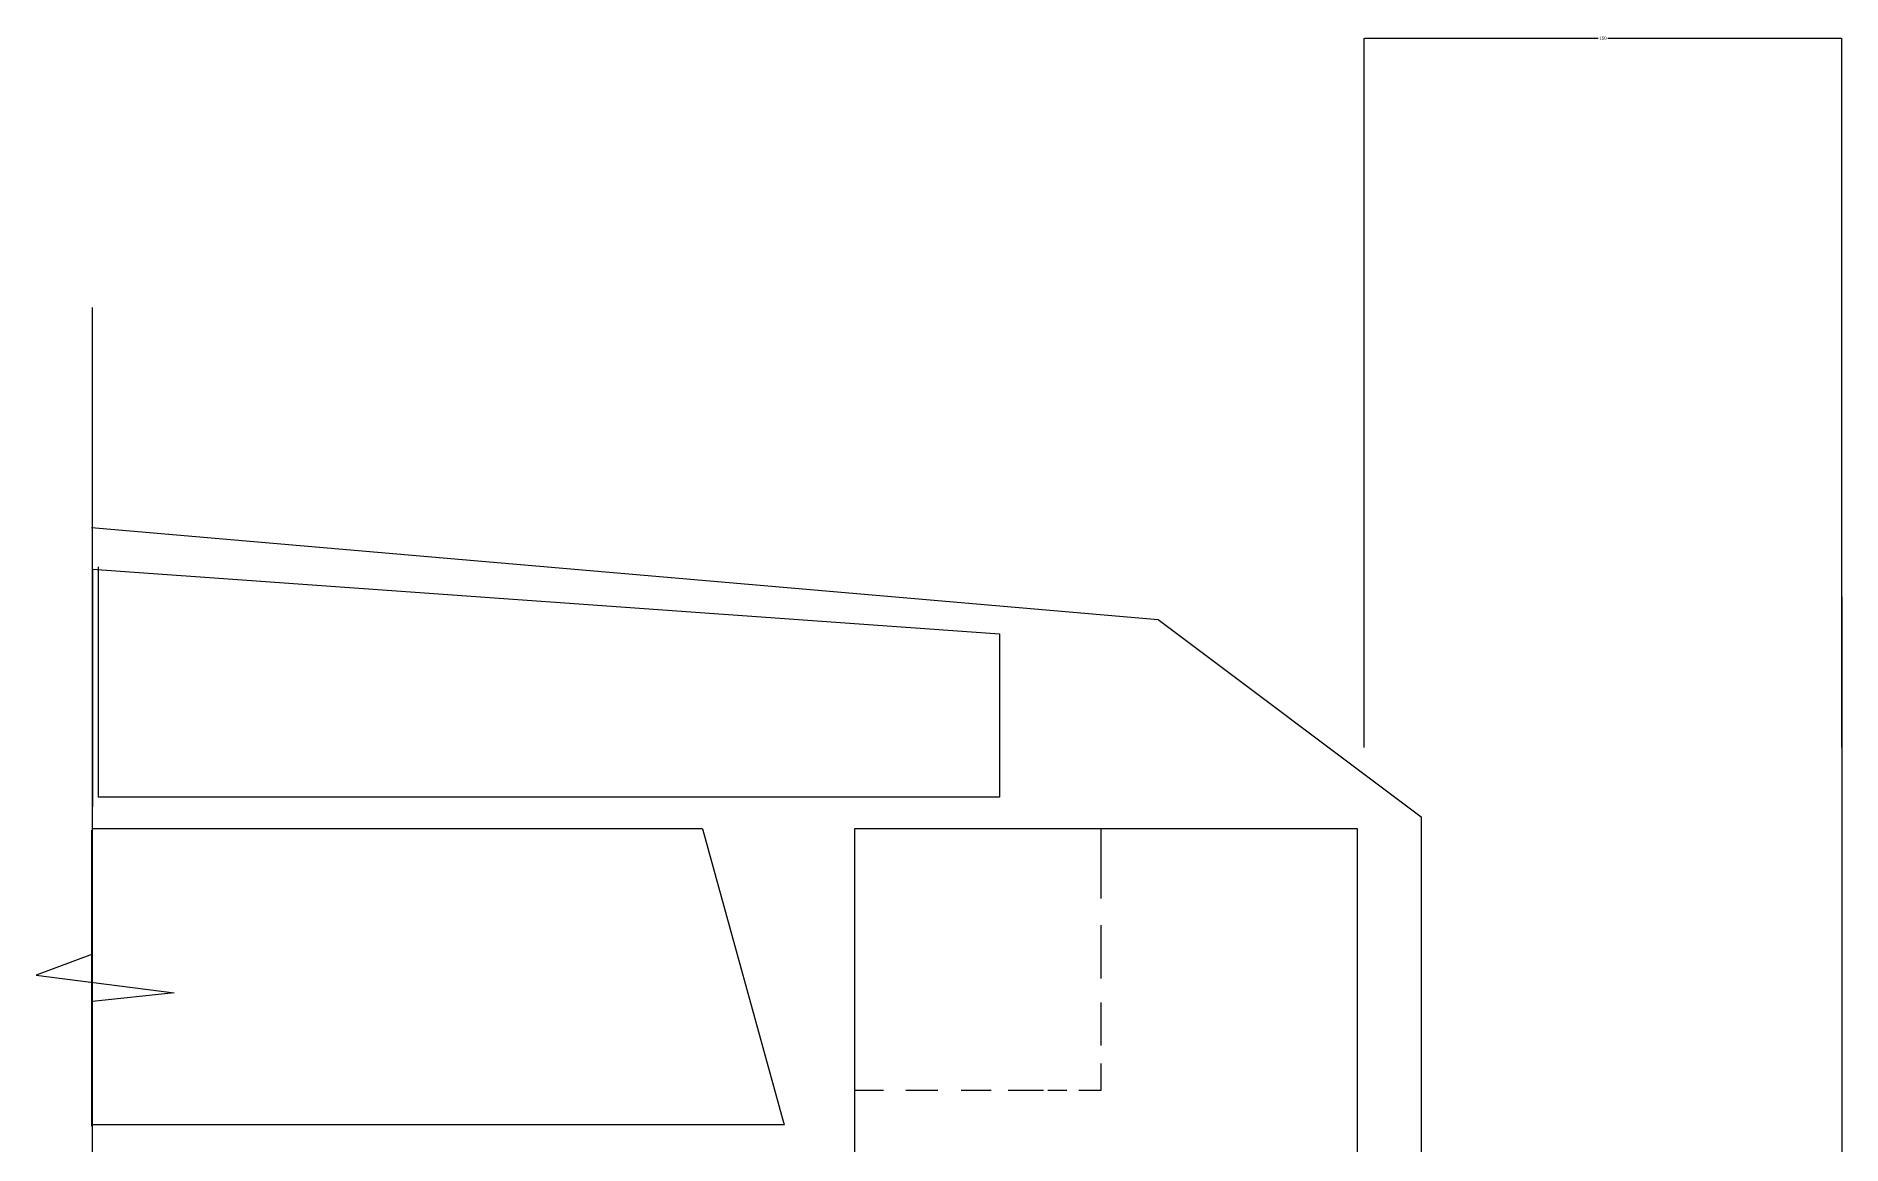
# Model space of a CAD drawing. Header units: metres. Extents: x 18354 to 19363, y 9118 to 10047.
# Drawn here: x 18415 to 18979, y 9701 to 10047 of the extents above; entities that cross this region are included whole.
import ezdxf

# ---------------------------------------------------------------- set-up
doc = ezdxf.new("R2010")
doc.units = ezdxf.units.M
doc.layers.add('PUB_DIM', color=3, linetype='Continuous')
doc.dimstyles.get("Standard").update_dxf_attribs({"dimtxt": 2.5, "dimasz": 2.5, "dimexe": 1.25, "dimexo": 0.625, "dimtad": 1, "dimcen": 2.5, "dimazin": 3, "dimtfac": 1, "dimtmove": 0, "dimatfit": 3})

# ---------------------------------------------------------------- blocks, each defined once
blk = doc.blocks.new('*D1')
for p, q in [((18829.43, 9824.78), (18829.43, 10046.47)), ((18829.68, 10046.47), (18902.56, 10046.47)), ((18905.56, 10046.47), (18978.44, 10046.47)), ((18978.69, 9824.78), (18978.69, 10046.47))]:
    blk.add_line(p, q)
at = {"layer": 'Defpoints'}
for p in [(18829.43, 10046.47), (18829.43, 9824.78), (18978.69, 9824.78)]:
    blk.add_point(p, dxfattribs=at)
at = {"layer": 'PUB_DIM', "insert": (18904.06, 10046.47), "char_height": 1, "attachment_point": 5}
blk.add_mtext('150', dxfattribs=at)

msp = doc.modelspace()

# ---------------------------------------------------------------- linework, layer by layer
for p, q in [((18432.2, 9824.71), (18432.2, 9962.3)), ((18431.87, 9893.57), (18765.05, 9864.78)), ((18432.22, 9880.5), (18432.2, 9806.21)), ((18432.22, 9880.5), (18715.56, 9860.34)), ((18433.93, 9881.24), (18433.93, 9809.26)), ((18765.05, 9864.78), (18847.31, 9803.09)), ((18715.56, 9860.34), (18715.56, 9809.26)), ((18432.2, 9667.62), (18432.2, 9824.71)), ((18715.56, 9809.26), (18433.93, 9809.26)), ((18431.87, 9798.98), (18431.87, 9706.43)), ((18747.14, 9799.38), (18747.14, 9777.6)), ((18847.31, 9803.09), (18847.31, 9675.58)), ((18747.14, 9769.28), (18747.14, 9752.63)), ((18432.2, 9760.18), (18414.58, 9753.58)), ((18414.58, 9753.58), (18457.75, 9748.07)), ((18457.75, 9748.07), (18432.2, 9745.43)), ((18747.14, 9745.11), (18747.14, 9731.68)), ((18747.14, 9726.04), (18747.14, 9717.63)), ((18679.34, 9717.63), (18670.27, 9717.63)), ((18696.26, 9717.63), (18686.32, 9717.63)), ((18712.9, 9717.63), (18703.51, 9717.63)), ((18729.28, 9717.63), (18718.27, 9717.63)), ((18735.46, 9717.63), (18730.63, 9717.63)), ((18736.53, 9717.63), (18735.46, 9717.63)), ((18747.14, 9717.63), (18740.29, 9717.63))]:
    msp.add_line(p, q)
for points in [[(18978.69, 9871.91), (18978.69, 9431.57)], [(18622.76, 9799.38), (18648.31, 9706.84), (18432.2, 9706.84)], [(18622.76, 9799.38), (18432.2, 9799.38)], [(18670.27, 9799.38), (18670.27, 9346.54)], [(18827.36, 9799.38), (18670.27, 9799.38)], [(18827.36, 9618.37), (18827.36, 9799.38)]]:
    msp.add_lwpolyline(points)

# ---------------------------------------------------------------- dimensions: what is measured, and where the dimension line sits
at = {"layer": 'PUB_DIM'}
dim = msp.add_linear_dim(base=(18829.43, 10046.47), p1=(18829.43, 9824.78), p2=(18978.69, 9824.78), text='150', dimstyle='Standard', dxfattribs=at)
dim.commit()
dim.dimension.update_dxf_attribs({"geometry": '*D1', "text_midpoint": (18904.06, 10046.47)})

doc.saveas('drawing.dxf')
